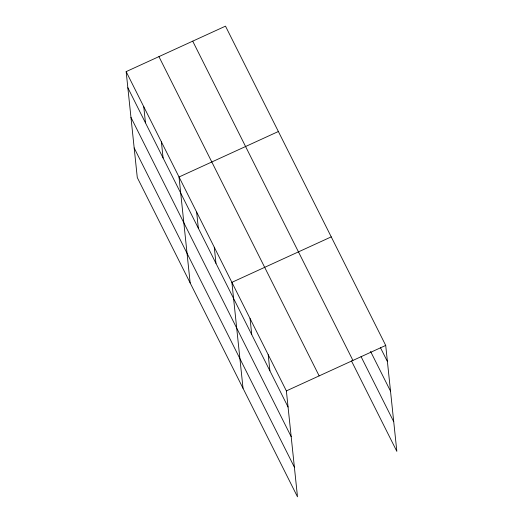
<?xml version="1.0" encoding="UTF-8"?>
<svg xmlns="http://www.w3.org/2000/svg" width="523" height="523" viewBox="0 0 523 523"><rect width="100%" height="100%" fill="white"/><g stroke="black" fill="none" stroke-linecap="round" stroke-linejoin="round"><path stroke-width="0.78" d="M126.154 71.625L286.369 390.903L297.502 496.85L137.288 177.572L126.154 71.625L225.498 26.15L385.713 345.428L396.846 451.375L351.456 360.909M278.367 131.508L179.023 176.99L190.156 282.936M331.242 236.873L231.892 282.348L243.032 388.295M286.369 390.903L385.713 345.428M380.509 347.788L387.406 361.537M370.546 351.378L390.524 391.184M361.047 356.594L393.734 421.728M192.712 41.16L352.927 360.432M158.933 56.621L319.154 375.893M127.847 87.74L288.062 407.018M130.959 117.387L291.174 436.659M134.169 147.931L294.384 467.202M268.207 354.718L269.901 370.833M250.053 318.533L251.746 334.648M214.273 247.229L215.966 263.344M196.648 212.109L198.341 228.224M161.398 141.87L163.091 157.979M143.773 106.751L145.472 122.859"/></g></svg>
